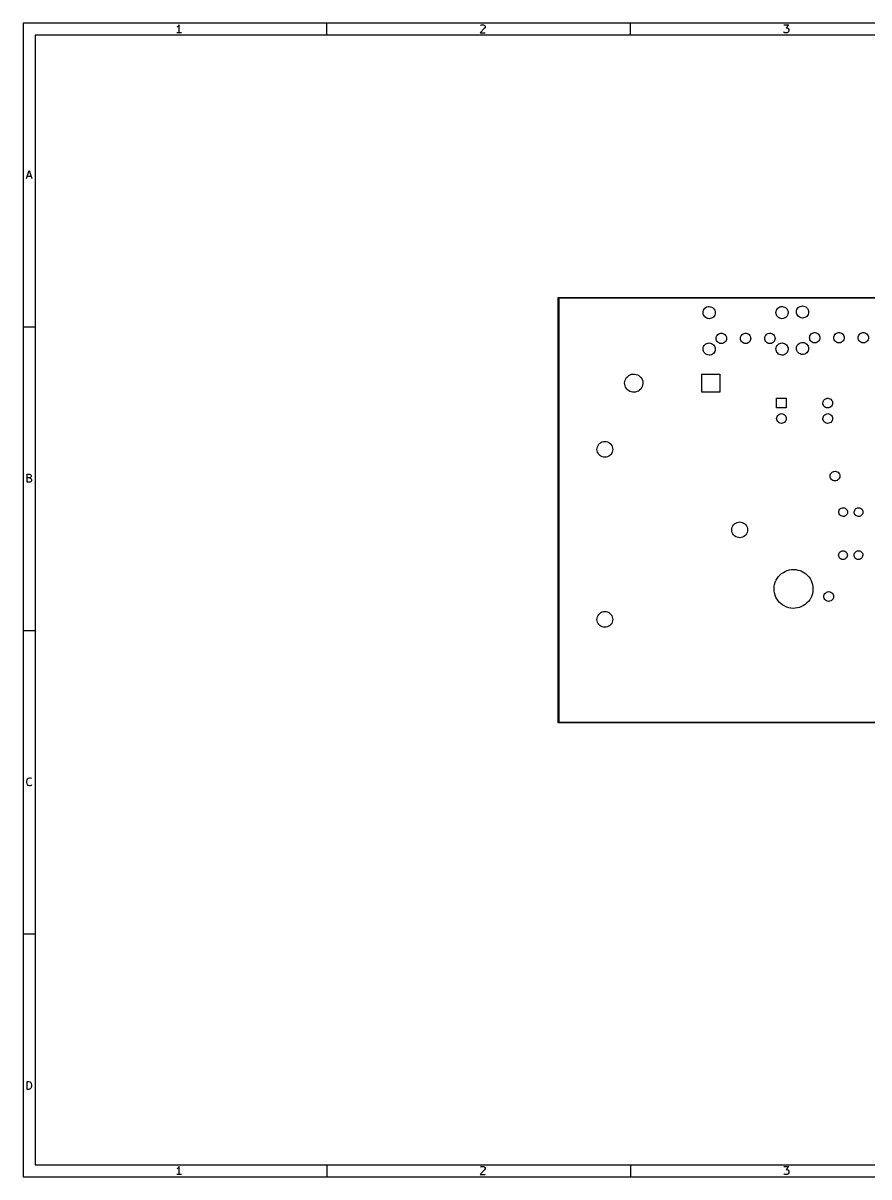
# Model space of a CAD drawing. Extents: x 10 to 287, y -200 to -10.
# Drawn here: x 10 to 149.3, y -200 to -10 of the extents above; entities that cross this region are included whole.
import ezdxf

# ---------------------------------------------------------------- set-up
doc = ezdxf.new("R2010")
doc.units = 0
doc.layers.add('BLACK', color=7, linetype='CONTINUOUS')

msp = doc.modelspace()

# ---------------------------------------------------------------- linework, layer by layer
at = {"layer": 'BLACK', "linetype": 'CONTINUOUS'}
for p, q in [((10, -10), (10, -200.007)), ((287.002, -10), (10, -10)), ((35.4464, -10.5976), (35.3226, -10.6595)), ((35.5702, -10.4738), (35.4464, -10.5976)), ((35.694, -10.2881), (35.5702, -10.4738)), ((35.694, -11.5881), (35.694, -10.2881)), ((60, -12), (60, -10)), ((86.0036, -10.8452), (85.2607, -11.5881)), ((85.3226, -10.4119), (85.3845, -10.35)), ((85.3845, -10.35), (85.5083, -10.2881)), ((85.5083, -10.2881), (85.8179, -10.2881)), ((85.8179, -10.2881), (85.9417, -10.35)), ((85.9417, -10.35), (86.0036, -10.4119)), ((86.0036, -10.4119), (86.0655, -10.5357)), ((86.0655, -10.6595), (86.0036, -10.8452)), ((86.0655, -10.5357), (86.0655, -10.6595)), ((110, -12), (110, -10)), ((135.261, -10.2881), (136.065, -10.2881)), ((136.065, -10.2881), (135.632, -10.7833)), ((135.632, -10.7833), (135.818, -10.7833)), ((135.818, -10.7833), (135.942, -10.8452)), ((135.942, -10.8452), (136.004, -10.9071)), ((136.004, -10.9071), (136.065, -11.031)), ((136.065, -11.3405), (136.004, -11.4643)), ((136.065, -11.031), (136.065, -11.3405)), ((12, -12), (12, -198.007)), ((285.002, -12), (12, -12)), ((36.0655, -11.5881), (35.3226, -11.5881)), ((85.2607, -11.5881), (86.0655, -11.5881)), ((135.323, -11.5262), (135.261, -11.4643)), ((135.446, -11.5881), (135.323, -11.5262)), ((135.818, -11.5881), (135.446, -11.5881)), ((135.942, -11.5262), (135.818, -11.5881)), ((136.004, -11.4643), (135.942, -11.5262)), ((10.5667, -35.5881), (11, -34.2881)), ((10.6905, -35.2167), (11.3095, -35.2167)), ((11, -34.2881), (11.4333, -35.5881)), ((98.105, -55.235), (98.1196, -55.1996)), ((98.105, -125.185), (98.105, -55.235)), ((98.1196, -55.1996), (98.155, -55.185)), ((98.155, -55.185), (177.79, -55.185)), ((98.205, -55.285), (98.205, -125.135)), ((177.74, -55.285), (98.205, -55.285)), ((122.145, -57.115), (122.27, -56.9655)), ((122.27, -56.9655), (122.422, -56.8432)), ((122.422, -56.8432), (122.595, -56.7528)), ((122.595, -56.7528), (122.783, -56.6977)), ((122.783, -56.6977), (122.977, -56.68)), ((122.977, -56.68), (123.171, -56.7004)), ((123.171, -56.7004), (123.358, -56.7581)), ((123.358, -56.7581), (123.529, -56.851)), ((123.529, -56.851), (123.68, -56.9754)), ((123.68, -56.9754), (123.803, -57.1266)), ((134.145, -57.115), (134.27, -56.9655)), ((134.27, -56.9655), (134.422, -56.8432)), ((134.422, -56.8432), (134.595, -56.7528)), ((134.595, -56.7528), (134.783, -56.6977)), ((134.783, -56.6977), (134.977, -56.68)), ((134.977, -56.68), (135.171, -56.7004)), ((135.171, -56.7004), (135.358, -56.7581)), ((135.358, -56.7581), (135.529, -56.851)), ((135.529, -56.851), (135.68, -56.9754)), ((135.68, -56.9754), (135.803, -57.1266)), ((137.525, -57.01), (137.65, -56.8605)), ((137.65, -56.8605), (137.802, -56.7382)), ((137.802, -56.7382), (137.975, -56.6478)), ((137.975, -56.6478), (138.163, -56.5927)), ((138.163, -56.5927), (138.357, -56.575)), ((138.357, -56.575), (138.551, -56.5954)), ((138.551, -56.5954), (138.738, -56.6531)), ((138.738, -56.6531), (138.909, -56.746)), ((138.909, -56.746), (139.06, -56.8704)), ((139.06, -56.8704), (139.183, -57.0216)), ((121.97, -57.666), (121.992, -57.4721)), ((121.986, -57.8605), (121.97, -57.666)), ((122.04, -58.0481), (121.986, -57.8605)), ((121.992, -57.4721), (122.051, -57.2861)), ((122.129, -58.2217), (122.04, -58.0481)), ((122.051, -57.2861), (122.145, -57.115)), ((122.251, -58.3747), (122.129, -58.2217)), ((122.399, -58.5011), (122.251, -58.3747)), ((122.57, -58.5964), (122.399, -58.5011)), ((122.755, -58.6567), (122.57, -58.5964)), ((122.949, -58.6798), (122.755, -58.6567)), ((123.144, -58.6648), (122.949, -58.6798)), ((123.332, -58.6123), (123.144, -58.6648)), ((123.506, -58.5243), (123.332, -58.6123)), ((123.66, -58.4042), (123.506, -58.5243)), ((123.787, -58.2564), (123.66, -58.4042)), ((123.884, -58.0867), (123.787, -58.2564)), ((123.803, -57.1266), (123.895, -57.2989)), ((123.945, -57.9015), (123.884, -58.0867)), ((123.895, -57.2989), (123.951, -57.4858)), ((123.97, -57.7079), (123.945, -57.9015)), ((123.951, -57.4858), (123.97, -57.68)), ((123.97, -57.68), (123.97, -57.7079)), ((133.97, -57.666), (133.992, -57.4721)), ((133.986, -57.8605), (133.97, -57.666)), ((134.04, -58.0481), (133.986, -57.8605)), ((133.992, -57.4721), (134.051, -57.2861)), ((134.129, -58.2217), (134.04, -58.0481)), ((134.051, -57.2861), (134.145, -57.115)), ((134.251, -58.3747), (134.129, -58.2217)), ((134.399, -58.5011), (134.251, -58.3747)), ((134.57, -58.5964), (134.399, -58.5011)), ((134.755, -58.6567), (134.57, -58.5964)), ((134.949, -58.6798), (134.755, -58.6567)), ((135.144, -58.6648), (134.949, -58.6798)), ((135.332, -58.6123), (135.144, -58.6648)), ((135.506, -58.5243), (135.332, -58.6123)), ((135.66, -58.4042), (135.506, -58.5243)), ((135.787, -58.2564), (135.66, -58.4042)), ((135.884, -58.0867), (135.787, -58.2564)), ((135.803, -57.1266), (135.895, -57.2989)), ((135.945, -57.9015), (135.884, -58.0867)), ((135.895, -57.2989), (135.951, -57.4858)), ((135.97, -57.7079), (135.945, -57.9015)), ((135.951, -57.4858), (135.97, -57.68)), ((135.97, -57.68), (135.97, -57.7079)), ((137.35, -57.561), (137.372, -57.3671)), ((137.366, -57.7555), (137.35, -57.561)), ((137.42, -57.9431), (137.366, -57.7555)), ((137.372, -57.3671), (137.431, -57.1811)), ((137.509, -58.1167), (137.42, -57.9431)), ((137.431, -57.1811), (137.525, -57.01)), ((137.631, -58.2697), (137.509, -58.1167)), ((137.779, -58.3961), (137.631, -58.2697)), ((137.95, -58.4914), (137.779, -58.3961)), ((138.135, -58.5517), (137.95, -58.4914)), ((138.329, -58.5748), (138.135, -58.5517)), ((138.524, -58.5598), (138.329, -58.5748)), ((138.712, -58.5073), (138.524, -58.5598)), ((138.886, -58.4193), (138.712, -58.5073)), ((139.04, -58.2992), (138.886, -58.4193)), ((139.167, -58.1514), (139.04, -58.2992)), ((139.264, -57.9817), (139.167, -58.1514)), ((139.183, -57.0216), (139.275, -57.1939)), ((139.325, -57.7965), (139.264, -57.9817)), ((139.275, -57.1939), (139.331, -57.3808)), ((139.35, -57.6029), (139.325, -57.7965)), ((139.331, -57.3808), (139.35, -57.575)), ((139.35, -57.575), (139.35, -57.6029)), ((10, -60), (12, -60)), ((122.595, -62.7528), (122.783, -62.6977)), ((122.783, -62.6977), (122.977, -62.68)), ((122.977, -62.68), (123.171, -62.7004)), ((123.171, -62.7004), (123.358, -62.7581)), ((124.12, -61.93), (124.139, -61.7533)), ((124.139, -62.1067), (124.12, -61.93)), ((124.139, -61.7533), (124.193, -61.5843)), ((124.193, -62.2757), (124.139, -62.1067)), ((124.193, -61.5843), (124.282, -61.4304)), ((124.282, -62.4296), (124.193, -62.2757)), ((124.282, -61.4304), (124.401, -61.2983)), ((124.401, -62.5617), (124.282, -62.4296)), ((124.401, -61.2983), (124.545, -61.1939)), ((124.545, -62.6661), (124.401, -62.5617)), ((124.545, -61.1939), (124.707, -61.1216)), ((124.707, -62.7384), (124.545, -62.6661)), ((124.707, -61.1216), (124.881, -61.0847)), ((124.881, -61.0847), (125.059, -61.0847)), ((125.059, -61.0847), (125.233, -61.1216)), ((125.233, -61.1216), (125.395, -61.1939)), ((125.395, -62.6661), (125.233, -62.7384)), ((125.395, -61.1939), (125.539, -61.2983)), ((125.539, -62.5617), (125.395, -62.6661)), ((125.539, -61.2983), (125.658, -61.4304)), ((125.658, -62.4296), (125.539, -62.5617)), ((125.658, -61.4304), (125.747, -61.5843)), ((125.747, -62.2757), (125.658, -62.4296)), ((125.747, -61.5843), (125.801, -61.7533)), ((125.801, -62.1067), (125.747, -62.2757)), ((125.801, -61.7533), (125.82, -61.93)), ((125.82, -61.93), (125.801, -62.1067)), ((128.12, -61.93), (128.139, -61.7533)), ((128.139, -62.1067), (128.12, -61.93)), ((128.139, -61.7533), (128.193, -61.5843)), ((128.193, -62.2757), (128.139, -62.1067)), ((128.193, -61.5843), (128.282, -61.4304)), ((128.282, -62.4296), (128.193, -62.2757)), ((128.282, -61.4304), (128.401, -61.2983)), ((128.401, -62.5617), (128.282, -62.4296)), ((128.401, -61.2983), (128.545, -61.1939)), ((128.545, -62.6661), (128.401, -62.5617)), ((128.545, -61.1939), (128.707, -61.1216)), ((128.707, -62.7384), (128.545, -62.6661)), ((128.707, -61.1216), (128.881, -61.0847)), ((128.881, -61.0847), (129.059, -61.0847)), ((129.059, -61.0847), (129.233, -61.1216)), ((129.233, -61.1216), (129.395, -61.1939)), ((129.395, -62.6661), (129.233, -62.7384)), ((129.395, -61.1939), (129.539, -61.2983)), ((129.539, -62.5617), (129.395, -62.6661)), ((129.539, -61.2983), (129.658, -61.4304)), ((129.658, -62.4296), (129.539, -62.5617)), ((129.658, -61.4304), (129.747, -61.5843)), ((129.747, -62.2757), (129.658, -62.4296)), ((129.747, -61.5843), (129.801, -61.7533)), ((129.801, -62.1067), (129.747, -62.2757)), ((129.801, -61.7533), (129.82, -61.93)), ((129.82, -61.93), (129.801, -62.1067)), ((132.12, -61.93), (132.139, -61.7533)), ((132.139, -62.1067), (132.12, -61.93)), ((132.139, -61.7533), (132.193, -61.5843)), ((132.193, -62.2757), (132.139, -62.1067)), ((132.193, -61.5843), (132.282, -61.4304)), ((132.282, -62.4296), (132.193, -62.2757)), ((132.282, -61.4304), (132.401, -61.2983)), ((132.401, -62.5617), (132.282, -62.4296)), ((132.401, -61.2983), (132.545, -61.1939)), ((132.545, -62.6661), (132.401, -62.5617)), ((132.545, -61.1939), (132.707, -61.1216)), ((132.707, -62.7384), (132.545, -62.6661)), ((132.707, -61.1216), (132.881, -61.0847)), ((132.881, -61.0847), (133.059, -61.0847)), ((133.059, -61.0847), (133.233, -61.1216)), ((133.233, -61.1216), (133.395, -61.1939)), ((133.395, -62.6661), (133.233, -62.7384)), ((133.395, -61.1939), (133.539, -61.2983)), ((133.539, -62.5617), (133.395, -62.6661)), ((133.539, -61.2983), (133.658, -61.4304)), ((133.658, -62.4296), (133.539, -62.5617)), ((133.658, -61.4304), (133.747, -61.5843)), ((133.747, -62.2757), (133.658, -62.4296)), ((133.747, -61.5843), (133.801, -61.7533)), ((133.801, -62.1067), (133.747, -62.2757)), ((133.801, -61.7533), (133.82, -61.93)), ((133.82, -61.93), (133.801, -62.1067)), ((134.595, -62.7528), (134.783, -62.6977)), ((134.783, -62.6977), (134.977, -62.68)), ((134.977, -62.68), (135.171, -62.7004)), ((135.171, -62.7004), (135.358, -62.7581)), ((137.802, -62.7382), (137.975, -62.6478)), ((137.975, -62.6478), (138.163, -62.5927)), ((138.163, -62.5927), (138.357, -62.575)), ((138.357, -62.575), (138.551, -62.5954)), ((138.551, -62.5954), (138.738, -62.6531)), ((138.738, -62.6531), (138.909, -62.746)), ((139.5, -61.825), (139.519, -61.6483)), ((139.519, -62.0017), (139.5, -61.825)), ((139.519, -61.6483), (139.573, -61.4793)), ((139.573, -62.1707), (139.519, -62.0017)), ((139.573, -61.4793), (139.662, -61.3254)), ((139.662, -62.3246), (139.573, -62.1707)), ((139.662, -61.3254), (139.781, -61.1933)), ((139.781, -62.4567), (139.662, -62.3246)), ((139.781, -61.1933), (139.925, -61.0889)), ((139.925, -62.5611), (139.781, -62.4567)), ((139.925, -61.0889), (140.087, -61.0166)), ((140.087, -62.6334), (139.925, -62.5611)), ((140.087, -61.0166), (140.261, -60.9797)), ((140.261, -62.6703), (140.087, -62.6334)), ((140.261, -60.9797), (140.439, -60.9797)), ((140.439, -62.6703), (140.261, -62.6703)), ((140.439, -60.9797), (140.613, -61.0166)), ((140.613, -62.6334), (140.439, -62.6703)), ((140.613, -61.0166), (140.775, -61.0889)), ((140.775, -62.5611), (140.613, -62.6334)), ((140.775, -61.0889), (140.919, -61.1933)), ((140.919, -62.4567), (140.775, -62.5611)), ((140.919, -61.1933), (141.038, -61.3254)), ((141.038, -62.3246), (140.919, -62.4567)), ((141.038, -61.3254), (141.127, -61.4793)), ((141.127, -62.1707), (141.038, -62.3246)), ((141.127, -61.4793), (141.181, -61.6483)), ((141.181, -62.0017), (141.127, -62.1707)), ((141.181, -61.6483), (141.2, -61.825)), ((141.2, -61.825), (141.181, -62.0017)), ((143.5, -61.825), (143.519, -61.6483)), ((143.519, -62.0017), (143.5, -61.825)), ((143.519, -61.6483), (143.573, -61.4793)), ((143.573, -62.1707), (143.519, -62.0017)), ((143.573, -61.4793), (143.662, -61.3254)), ((143.662, -62.3246), (143.573, -62.1707)), ((143.662, -61.3254), (143.781, -61.1933)), ((143.781, -62.4567), (143.662, -62.3246)), ((143.781, -61.1933), (143.925, -61.0889)), ((143.925, -62.5611), (143.781, -62.4567)), ((143.925, -61.0889), (144.087, -61.0166)), ((144.087, -62.6334), (143.925, -62.5611)), ((144.087, -61.0166), (144.261, -60.9797)), ((144.261, -62.6703), (144.087, -62.6334)), ((144.261, -60.9797), (144.439, -60.9797)), ((144.439, -62.6703), (144.261, -62.6703)), ((144.439, -60.9797), (144.613, -61.0166)), ((144.613, -62.6334), (144.439, -62.6703)), ((144.613, -61.0166), (144.775, -61.0889)), ((144.775, -62.5611), (144.613, -62.6334)), ((144.775, -61.0889), (144.919, -61.1933)), ((144.919, -62.4567), (144.775, -62.5611)), ((144.919, -61.1933), (145.038, -61.3254)), ((145.038, -62.3246), (144.919, -62.4567)), ((145.038, -61.3254), (145.127, -61.4793)), ((145.127, -62.1707), (145.038, -62.3246)), ((145.127, -61.4793), (145.181, -61.6483)), ((145.181, -62.0017), (145.127, -62.1707)), ((145.181, -61.6483), (145.2, -61.825)), ((145.2, -61.825), (145.181, -62.0017)), ((147.5, -61.825), (147.519, -61.6483)), ((147.519, -62.0017), (147.5, -61.825)), ((147.519, -61.6483), (147.573, -61.4793)), ((147.573, -62.1707), (147.519, -62.0017)), ((147.573, -61.4793), (147.662, -61.3254)), ((147.662, -62.3246), (147.573, -62.1707)), ((147.662, -61.3254), (147.781, -61.1933)), ((147.781, -62.4567), (147.662, -62.3246)), ((147.781, -61.1933), (147.925, -61.0889)), ((147.925, -62.5611), (147.781, -62.4567)), ((147.925, -61.0889), (148.087, -61.0166)), ((148.087, -62.6334), (147.925, -62.5611)), ((148.087, -61.0166), (148.261, -60.9797)), ((148.261, -62.6703), (148.087, -62.6334)), ((148.261, -60.9797), (148.439, -60.9797)), ((148.439, -62.6703), (148.261, -62.6703)), ((148.439, -60.9797), (148.613, -61.0166)), ((148.613, -62.6334), (148.439, -62.6703)), ((148.613, -61.0166), (148.775, -61.0889)), ((148.775, -62.5611), (148.613, -62.6334)), ((148.775, -61.0889), (148.919, -61.1933)), ((148.919, -62.4567), (148.775, -62.5611)), ((148.919, -61.1933), (149.038, -61.3254)), ((149.038, -62.3246), (148.919, -62.4567)), ((149.038, -61.3254), (149.127, -61.4793)), ((149.127, -62.1707), (149.038, -62.3246)), ((149.127, -61.4793), (149.181, -61.6483)), ((149.181, -62.0017), (149.127, -62.1707)), ((149.181, -61.6483), (149.2, -61.825)), ((149.2, -61.825), (149.181, -62.0017)), ((121.97, -63.666), (121.992, -63.4721)), ((121.986, -63.8605), (121.97, -63.666)), ((122.04, -64.0481), (121.986, -63.8605)), ((121.992, -63.4721), (122.051, -63.2861)), ((122.129, -64.2217), (122.04, -64.0481)), ((122.051, -63.2861), (122.145, -63.115)), ((122.251, -64.3747), (122.129, -64.2217)), ((122.145, -63.115), (122.27, -62.9655)), ((122.399, -64.5011), (122.251, -64.3747)), ((122.27, -62.9655), (122.422, -62.8432)), ((122.57, -64.5964), (122.399, -64.5011)), ((122.422, -62.8432), (122.595, -62.7528)), ((122.755, -64.6567), (122.57, -64.5964)), ((123.506, -64.5243), (123.332, -64.6123)), ((123.358, -62.7581), (123.529, -62.851)), ((123.66, -64.4042), (123.506, -64.5243)), ((123.529, -62.851), (123.68, -62.9754)), ((123.787, -64.2564), (123.66, -64.4042)), ((123.68, -62.9754), (123.803, -63.1266)), ((123.884, -64.0867), (123.787, -64.2564)), ((123.803, -63.1266), (123.895, -63.2989)), ((123.945, -63.9015), (123.884, -64.0867)), ((123.895, -63.2989), (123.951, -63.4858)), ((123.97, -63.7079), (123.945, -63.9015)), ((123.951, -63.4858), (123.97, -63.68)), ((123.97, -63.68), (123.97, -63.7079)), ((124.881, -62.7753), (124.707, -62.7384)), ((125.059, -62.7753), (124.881, -62.7753)), ((125.233, -62.7384), (125.059, -62.7753)), ((128.881, -62.7753), (128.707, -62.7384)), ((129.059, -62.7753), (128.881, -62.7753)), ((129.233, -62.7384), (129.059, -62.7753)), ((132.881, -62.7753), (132.707, -62.7384)), ((133.059, -62.7753), (132.881, -62.7753)), ((133.233, -62.7384), (133.059, -62.7753)), ((133.97, -63.666), (133.992, -63.4721)), ((133.986, -63.8605), (133.97, -63.666)), ((134.04, -64.0481), (133.986, -63.8605)), ((133.992, -63.4721), (134.051, -63.2861)), ((134.129, -64.2217), (134.04, -64.0481)), ((134.051, -63.2861), (134.145, -63.115)), ((134.251, -64.3747), (134.129, -64.2217)), ((134.145, -63.115), (134.27, -62.9655)), ((134.399, -64.5011), (134.251, -64.3747)), ((134.27, -62.9655), (134.422, -62.8432)), ((134.57, -64.5964), (134.399, -64.5011)), ((134.422, -62.8432), (134.595, -62.7528)), ((134.755, -64.6567), (134.57, -64.5964)), ((135.506, -64.5243), (135.332, -64.6123)), ((135.358, -62.7581), (135.529, -62.851)), ((135.66, -64.4042), (135.506, -64.5243)), ((135.529, -62.851), (135.68, -62.9754)), ((135.787, -64.2564), (135.66, -64.4042)), ((135.68, -62.9754), (135.803, -63.1266)), ((135.884, -64.0867), (135.787, -64.2564)), ((135.803, -63.1266), (135.895, -63.2989)), ((135.945, -63.9015), (135.884, -64.0867)), ((135.895, -63.2989), (135.951, -63.4858)), ((135.97, -63.7079), (135.945, -63.9015)), ((135.951, -63.4858), (135.97, -63.68)), ((135.97, -63.68), (135.97, -63.7079)), ((137.35, -63.561), (137.372, -63.3671)), ((137.366, -63.7555), (137.35, -63.561)), ((137.42, -63.9431), (137.366, -63.7555)), ((137.372, -63.3671), (137.431, -63.1811)), ((137.509, -64.1167), (137.42, -63.9431)), ((137.431, -63.1811), (137.525, -63.01)), ((137.631, -64.2697), (137.509, -64.1167)), ((137.525, -63.01), (137.65, -62.8605)), ((137.779, -64.3961), (137.631, -64.2697)), ((137.65, -62.8605), (137.802, -62.7382)), ((137.95, -64.4914), (137.779, -64.3961)), ((138.135, -64.5517), (137.95, -64.4914)), ((138.329, -64.5748), (138.135, -64.5517)), ((138.524, -64.5598), (138.329, -64.5748)), ((138.712, -64.5073), (138.524, -64.5598)), ((138.886, -64.4193), (138.712, -64.5073)), ((139.04, -64.2992), (138.886, -64.4193)), ((138.909, -62.746), (139.06, -62.8704)), ((139.167, -64.1514), (139.04, -64.2992)), ((139.06, -62.8704), (139.183, -63.0216)), ((139.264, -63.9817), (139.167, -64.1514)), ((139.183, -63.0216), (139.275, -63.1939)), ((139.325, -63.7965), (139.264, -63.9817)), ((139.275, -63.1939), (139.331, -63.3808)), ((139.35, -63.6029), (139.325, -63.7965)), ((139.331, -63.3808), (139.35, -63.575)), ((139.35, -63.575), (139.35, -63.6029)), ((122.949, -64.6798), (122.755, -64.6567)), ((123.144, -64.6648), (122.949, -64.6798)), ((123.332, -64.6123), (123.144, -64.6648)), ((134.949, -64.6798), (134.755, -64.6567)), ((135.144, -64.6648), (134.949, -64.6798)), ((135.332, -64.6123), (135.144, -64.6648)), ((109.246, -68.5591), (109.384, -68.356)), ((109.384, -68.356), (109.554, -68.1783)), ((109.554, -68.1783), (109.751, -68.0307)), ((109.751, -68.0307), (109.969, -67.9172)), ((109.969, -67.9172), (110.202, -67.8408)), ((110.202, -67.8408), (110.445, -67.8037)), ((110.445, -67.8037), (110.691, -67.8067)), ((110.691, -67.8067), (110.933, -67.8498)), ((110.933, -67.8498), (111.165, -67.9318)), ((111.165, -67.9318), (111.38, -68.0506)), ((111.38, -68.0506), (111.573, -68.203)), ((111.573, -68.203), (111.738, -68.3848)), ((111.738, -68.3848), (111.872, -68.5912)), ((121.75, -70.8), (121.75, -67.8)), ((121.75, -67.8), (124.75, -67.8)), ((124.75, -67.8), (124.75, -70.8)), ((109.05, -69.2634), (109.077, -69.0189)), ((109.065, -69.5088), (109.05, -69.2634)), ((109.119, -69.7486), (109.065, -69.5088)), ((109.077, -69.0189), (109.142, -68.7821)), ((109.211, -69.9763), (109.119, -69.7486)), ((109.142, -68.7821), (109.246, -68.5591)), ((109.34, -70.1859), (109.211, -69.9763)), ((109.501, -70.3717), (109.34, -70.1859)), ((111.692, -70.2722), (111.518, -70.4457)), ((111.836, -70.0726), (111.692, -70.2722)), ((111.945, -69.8522), (111.836, -70.0726)), ((111.872, -68.5912), (111.97, -68.8166)), ((112.016, -69.617), (111.945, -69.8522)), ((111.97, -68.8166), (112.03, -69.055)), ((112.048, -69.3733), (112.016, -69.617)), ((112.03, -69.055), (112.05, -69.3)), ((112.05, -69.3), (112.048, -69.3733)), ((109.69, -70.5287), (109.501, -70.3717)), ((109.902, -70.6527), (109.69, -70.5287)), ((110.132, -70.7404), (109.902, -70.6527)), ((110.372, -70.7894), (110.132, -70.7404)), ((110.618, -70.7985), (110.372, -70.7894)), ((110.862, -70.7672), (110.618, -70.7985)), ((111.097, -70.6966), (110.862, -70.7672)), ((111.318, -70.5884), (111.097, -70.6966)), ((111.518, -70.4457), (111.318, -70.5884)), ((124.75, -70.8), (121.75, -70.8)), ((134.075, -73.375), (134.075, -71.775)), ((134.075, -71.775), (135.675, -71.775)), ((135.675, -71.775), (135.675, -73.375)), ((141.778, -72.2193), (141.875, -72.0694)), ((141.875, -72.0694), (142.002, -71.9446)), ((142.002, -71.9446), (142.154, -71.8511)), ((142.154, -71.8511), (142.323, -71.7937)), ((142.323, -71.7937), (142.501, -71.775)), ((142.501, -71.775), (142.678, -71.7961)), ((142.678, -71.7961), (142.846, -71.856)), ((142.846, -71.856), (142.996, -71.9515)), ((142.996, -71.9515), (143.122, -72.0781)), ((143.122, -72.0781), (143.216, -72.2293)), ((135.675, -73.375), (134.075, -73.375)), ((141.695, -72.5638), (141.717, -72.3869)), ((141.712, -72.7413), (141.695, -72.5638)), ((141.769, -72.9106), (141.712, -72.7413)), ((141.717, -72.3869), (141.778, -72.2193)), ((141.861, -73.0631), (141.769, -72.9106)), ((141.985, -73.1914), (141.861, -73.0631)), ((142.134, -73.2891), (141.985, -73.1914)), ((142.301, -73.3512), (142.134, -73.2891)), ((142.478, -73.3748), (142.301, -73.3512)), ((142.656, -73.3587), (142.478, -73.3748)), ((142.825, -73.3035), (142.656, -73.3587)), ((142.979, -73.2122), (142.825, -73.3035)), ((143.108, -73.0892), (142.979, -73.2122)), ((143.207, -72.9407), (143.108, -73.0892)), ((143.27, -72.774), (143.207, -72.9407)), ((143.216, -72.2293), (143.275, -72.3978)), ((143.295, -72.5973), (143.27, -72.774)), ((143.275, -72.3978), (143.295, -72.575)), ((143.295, -72.575), (143.295, -72.5973)), ((134.075, -75.1038), (134.097, -74.9269)), ((134.092, -75.2813), (134.075, -75.1038)), ((134.149, -75.4506), (134.092, -75.2813)), ((134.097, -74.9269), (134.158, -74.7593)), ((134.241, -75.6031), (134.149, -75.4506)), ((134.158, -74.7593), (134.255, -74.6094)), ((134.365, -75.7314), (134.241, -75.6031)), ((134.255, -74.6094), (134.382, -74.4846)), ((134.514, -75.8291), (134.365, -75.7314)), ((134.382, -74.4846), (134.534, -74.3911)), ((134.681, -75.8912), (134.514, -75.8291)), ((134.534, -74.3911), (134.703, -74.3337)), ((134.858, -75.9148), (134.681, -75.8912)), ((134.703, -74.3337), (134.881, -74.315)), ((135.036, -75.8987), (134.858, -75.9148)), ((134.881, -74.315), (135.058, -74.3361)), ((135.205, -75.8435), (135.036, -75.8987)), ((135.058, -74.3361), (135.226, -74.396)), ((135.359, -75.7522), (135.205, -75.8435)), ((135.226, -74.396), (135.376, -74.4915)), ((135.488, -75.6292), (135.359, -75.7522)), ((135.376, -74.4915), (135.502, -74.6181)), ((135.587, -75.4807), (135.488, -75.6292)), ((135.502, -74.6181), (135.596, -74.7693)), ((135.65, -75.314), (135.587, -75.4807)), ((135.596, -74.7693), (135.655, -74.9378)), ((135.675, -75.1373), (135.65, -75.314)), ((135.655, -74.9378), (135.675, -75.115)), ((135.675, -75.115), (135.675, -75.1373)), ((141.695, -75.1038), (141.717, -74.9269)), ((141.712, -75.2813), (141.695, -75.1038)), ((141.769, -75.4506), (141.712, -75.2813)), ((141.717, -74.9269), (141.778, -74.7593)), ((141.861, -75.6031), (141.769, -75.4506)), ((141.778, -74.7593), (141.875, -74.6094)), ((141.985, -75.7314), (141.861, -75.6031)), ((141.875, -74.6094), (142.002, -74.4846)), ((142.134, -75.8291), (141.985, -75.7314)), ((142.002, -74.4846), (142.154, -74.3911)), ((142.301, -75.8912), (142.134, -75.8291)), ((142.154, -74.3911), (142.323, -74.3337)), ((142.478, -75.9148), (142.301, -75.8912)), ((142.323, -74.3337), (142.501, -74.315)), ((142.656, -75.8987), (142.478, -75.9148)), ((142.501, -74.315), (142.678, -74.3361)), ((142.825, -75.8435), (142.656, -75.8987)), ((142.678, -74.3361), (142.846, -74.396)), ((142.979, -75.7522), (142.825, -75.8435)), ((142.846, -74.396), (142.996, -74.4915)), ((143.108, -75.6292), (142.979, -75.7522)), ((142.996, -74.4915), (143.122, -74.6181)), ((143.207, -75.4807), (143.108, -75.6292)), ((143.122, -74.6181), (143.216, -74.7693)), ((143.27, -75.314), (143.207, -75.4807)), ((143.216, -74.7693), (143.275, -74.9378)), ((143.295, -75.1373), (143.27, -75.314)), ((143.275, -74.9378), (143.295, -75.115)), ((143.295, -75.115), (143.295, -75.1373)), ((104.52, -79.9743), (104.578, -79.7554)), ((104.578, -79.7554), (104.674, -79.55)), ((104.674, -79.55), (104.804, -79.3644)), ((104.804, -79.3644), (104.964, -79.2041)), ((104.964, -79.2041), (105.15, -79.0742)), ((105.15, -79.0742), (105.355, -78.9784)), ((105.355, -78.9784), (105.574, -78.9197)), ((105.574, -78.9197), (105.8, -78.9)), ((105.8, -78.9), (106.026, -78.9197)), ((106.026, -78.9197), (106.245, -78.9784)), ((106.245, -78.9784), (106.45, -79.0742)), ((106.45, -79.0742), (106.636, -79.2041)), ((106.636, -79.2041), (106.796, -79.3644)), ((106.796, -79.3644), (106.926, -79.55)), ((106.926, -79.55), (107.022, -79.7554)), ((107.022, -79.7554), (107.08, -79.9743)), ((104.5, -80.2), (104.52, -79.9743)), ((104.52, -80.4257), (104.5, -80.2)), ((104.578, -80.6446), (104.52, -80.4257)), ((104.674, -80.85), (104.578, -80.6446)), ((104.804, -81.0356), (104.674, -80.85)), ((104.964, -81.1959), (104.804, -81.0356)), ((105.15, -81.3258), (104.964, -81.1959)), ((105.355, -81.4216), (105.15, -81.3258)), ((105.574, -81.4802), (105.355, -81.4216)), ((105.8, -81.5), (105.574, -81.4802)), ((106.026, -81.4802), (105.8, -81.5)), ((106.245, -81.4216), (106.026, -81.4802)), ((106.45, -81.3258), (106.245, -81.4216)), ((106.636, -81.1959), (106.45, -81.3258)), ((106.796, -81.0356), (106.636, -81.1959)), ((106.926, -80.85), (106.796, -81.0356)), ((107.022, -80.6446), (106.926, -80.85)), ((107.08, -80.4257), (107.022, -80.6446)), ((107.08, -79.9743), (107.1, -80.2)), ((107.1, -80.2), (107.08, -80.4257)), ((10.6595, -85.5881), (10.6595, -84.2881)), ((10.6595, -84.2881), (11.0929, -84.2881)), ((11.0929, -84.9071), (10.6595, -84.9071)), ((11.0929, -84.2881), (11.2167, -84.35)), ((11.2167, -84.8452), (11.0929, -84.9071)), ((11.0929, -84.9071), (11.2786, -84.969)), ((11.2167, -84.35), (11.2786, -84.4119)), ((11.2786, -84.7833), (11.2167, -84.8452)), ((11.2786, -84.4119), (11.3405, -84.5357)), ((11.3405, -84.6595), (11.2786, -84.7833)), ((11.2786, -84.969), (11.3405, -85.031)), ((11.3405, -85.4643), (11.2786, -85.5262)), ((11.3405, -84.5357), (11.3405, -84.6595)), ((11.3405, -85.031), (11.4024, -85.1548)), ((11.4024, -85.3405), (11.3405, -85.4643)), ((11.4024, -85.1548), (11.4024, -85.3405)), ((142.89, -84.5888), (142.912, -84.4119)), ((142.907, -84.7663), (142.89, -84.5888)), ((142.964, -84.9356), (142.907, -84.7663)), ((142.912, -84.4119), (142.973, -84.2443)), ((143.056, -85.0881), (142.964, -84.9356)), ((142.973, -84.2443), (143.07, -84.0944)), ((143.18, -85.2164), (143.056, -85.0881)), ((143.07, -84.0944), (143.197, -83.9696)), ((143.329, -85.3141), (143.18, -85.2164)), ((143.197, -83.9696), (143.349, -83.8761)), ((143.496, -85.3762), (143.329, -85.3141)), ((143.349, -83.8761), (143.518, -83.8187)), ((143.673, -85.3998), (143.496, -85.3762)), ((143.518, -83.8187), (143.696, -83.8)), ((143.851, -85.3837), (143.673, -85.3998)), ((143.696, -83.8), (143.873, -83.8211)), ((144.02, -85.3285), (143.851, -85.3837)), ((143.873, -83.8211), (144.041, -83.881)), ((144.174, -85.2372), (144.02, -85.3285)), ((144.041, -83.881), (144.191, -83.9765)), ((144.303, -85.1142), (144.174, -85.2372)), ((144.191, -83.9765), (144.317, -84.1031)), ((144.402, -84.9657), (144.303, -85.1142)), ((144.317, -84.1031), (144.411, -84.2543)), ((144.465, -84.799), (144.402, -84.9657)), ((144.411, -84.2543), (144.47, -84.4228)), ((144.49, -84.6223), (144.465, -84.799)), ((144.47, -84.4228), (144.49, -84.6)), ((144.49, -84.6), (144.49, -84.6223)), ((11.1548, -85.5881), (10.6595, -85.5881)), ((11.2786, -85.5262), (11.1548, -85.5881)), ((144.315, -90.5149), (144.335, -90.3557)), ((144.331, -90.6747), (144.315, -90.5149)), ((144.381, -90.827), (144.331, -90.6747)), ((144.335, -90.3557), (144.39, -90.2049)), ((144.465, -90.9643), (144.381, -90.827)), ((144.39, -90.2049), (144.477, -90.0699)), ((144.576, -91.0798), (144.465, -90.9643)), ((144.477, -90.0699), (144.592, -89.9576)), ((144.71, -91.1677), (144.576, -91.0798)), ((144.592, -89.9576), (144.728, -89.8735)), ((144.861, -91.2236), (144.71, -91.1677)), ((144.728, -89.8735), (144.88, -89.8218)), ((144.88, -89.8218), (145.04, -89.805)), ((145.04, -89.805), (145.199, -89.824)), ((145.332, -91.1807), (145.18, -91.2303)), ((145.199, -89.824), (145.351, -89.8779)), ((145.47, -91.0985), (145.332, -91.1807)), ((145.351, -89.8779), (145.486, -89.9639)), ((145.587, -90.9878), (145.47, -91.0985)), ((145.486, -89.9639), (145.599, -90.0778)), ((145.675, -90.8541), (145.587, -90.9878)), ((145.599, -90.0778), (145.684, -90.2139)), ((145.732, -90.7041), (145.675, -90.8541)), ((145.684, -90.2139), (145.737, -90.3655)), ((145.755, -90.5451), (145.732, -90.7041)), ((145.737, -90.3655), (145.755, -90.525)), ((145.755, -90.525), (145.755, -90.5451)), ((146.855, -90.5149), (146.875, -90.3557)), ((146.871, -90.6747), (146.855, -90.5149)), ((146.921, -90.827), (146.871, -90.6747)), ((146.875, -90.3557), (146.93, -90.2049)), ((147.005, -90.9643), (146.921, -90.827)), ((146.93, -90.2049), (147.017, -90.0699)), ((147.116, -91.0798), (147.005, -90.9643)), ((147.017, -90.0699), (147.132, -89.9576)), ((147.25, -91.1677), (147.116, -91.0798)), ((147.132, -89.9576), (147.268, -89.8735)), ((147.401, -91.2236), (147.25, -91.1677)), ((147.268, -89.8735), (147.42, -89.8218)), ((147.42, -89.8218), (147.58, -89.805)), ((147.58, -89.805), (147.739, -89.824)), ((147.872, -91.1807), (147.72, -91.2303)), ((147.739, -89.824), (147.891, -89.8779)), ((148.01, -91.0985), (147.872, -91.1807)), ((147.891, -89.8779), (148.026, -89.9639)), ((148.127, -90.9878), (148.01, -91.0985)), ((148.026, -89.9639), (148.139, -90.0778)), ((148.215, -90.8541), (148.127, -90.9878)), ((148.139, -90.0778), (148.224, -90.2139)), ((148.272, -90.7041), (148.215, -90.8541)), ((148.224, -90.2139), (148.277, -90.3655)), ((148.295, -90.5451), (148.272, -90.7041)), ((148.277, -90.3655), (148.295, -90.525)), ((148.295, -90.525), (148.295, -90.5451)), ((126.72, -93.2243), (126.778, -93.0054)), ((126.778, -93.0054), (126.874, -92.8)), ((126.874, -92.8), (127.004, -92.6144)), ((127.004, -92.6144), (127.164, -92.4541)), ((127.164, -92.4541), (127.35, -92.3242)), ((127.35, -92.3242), (127.555, -92.2284)), ((127.555, -92.2284), (127.774, -92.1697)), ((127.774, -92.1697), (128, -92.15)), ((128, -92.15), (128.226, -92.1697)), ((128.226, -92.1697), (128.445, -92.2284)), ((128.445, -92.2284), (128.65, -92.3242)), ((128.65, -92.3242), (128.836, -92.4541)), ((128.836, -92.4541), (128.996, -92.6144)), ((128.996, -92.6144), (129.126, -92.8)), ((129.126, -92.8), (129.222, -93.0054)), ((129.222, -93.0054), (129.28, -93.2243)), ((145.02, -91.2448), (144.861, -91.2236)), ((145.18, -91.2303), (145.02, -91.2448)), ((147.56, -91.2448), (147.401, -91.2236)), ((147.72, -91.2303), (147.56, -91.2448)), ((126.7, -93.45), (126.72, -93.2243)), ((126.72, -93.6757), (126.7, -93.45)), ((126.778, -93.8946), (126.72, -93.6757)), ((126.874, -94.1), (126.778, -93.8946)), ((127.004, -94.2856), (126.874, -94.1)), ((127.164, -94.4459), (127.004, -94.2856)), ((127.35, -94.5758), (127.164, -94.4459)), ((127.555, -94.6716), (127.35, -94.5758)), ((127.774, -94.7302), (127.555, -94.6716)), ((128, -94.75), (127.774, -94.7302)), ((128.226, -94.7302), (128, -94.75)), ((128.445, -94.6716), (128.226, -94.7302)), ((128.65, -94.5758), (128.445, -94.6716)), ((128.836, -94.4459), (128.65, -94.5758)), ((128.996, -94.2856), (128.836, -94.4459)), ((129.126, -94.1), (128.996, -94.2856)), ((129.222, -93.8946), (129.126, -94.1)), ((129.28, -93.6757), (129.222, -93.8946)), ((129.28, -93.2243), (129.3, -93.45)), ((129.3, -93.45), (129.28, -93.6757)), ((144.85, -96.9118), (145.01, -96.895)), ((145.01, -96.895), (145.169, -96.914)), ((147.39, -96.9118), (147.55, -96.895)), ((147.55, -96.895), (147.709, -96.914)), ((144.285, -97.6049), (144.305, -97.4457)), ((144.301, -97.7647), (144.285, -97.6049)), ((144.351, -97.917), (144.301, -97.7647)), ((144.305, -97.4457), (144.36, -97.2949)), ((144.435, -98.0543), (144.351, -97.917)), ((144.36, -97.2949), (144.447, -97.1599)), ((144.546, -98.1698), (144.435, -98.0543)), ((144.447, -97.1599), (144.562, -97.0476)), ((144.68, -98.2577), (144.546, -98.1698)), ((144.562, -97.0476), (144.698, -96.9635)), ((144.831, -98.3136), (144.68, -98.2577)), ((144.698, -96.9635), (144.85, -96.9118)), ((144.99, -98.3348), (144.831, -98.3136)), ((145.15, -98.3203), (144.99, -98.3348)), ((145.302, -98.2707), (145.15, -98.3203)), ((145.169, -96.914), (145.321, -96.9679)), ((145.44, -98.1885), (145.302, -98.2707)), ((145.321, -96.9679), (145.456, -97.0539)), ((145.557, -98.0778), (145.44, -98.1885)), ((145.456, -97.0539), (145.569, -97.1678)), ((145.645, -97.9441), (145.557, -98.0778)), ((145.569, -97.1678), (145.654, -97.3039)), ((145.702, -97.7941), (145.645, -97.9441)), ((145.654, -97.3039), (145.707, -97.4555)), ((145.725, -97.6351), (145.702, -97.7941)), ((145.707, -97.4555), (145.725, -97.615)), ((145.725, -97.615), (145.725, -97.6351)), ((146.825, -97.6049), (146.845, -97.4457)), ((146.841, -97.7647), (146.825, -97.6049)), ((146.891, -97.917), (146.841, -97.7647)), ((146.845, -97.4457), (146.9, -97.2949)), ((146.975, -98.0543), (146.891, -97.917)), ((146.9, -97.2949), (146.987, -97.1599)), ((147.086, -98.1698), (146.975, -98.0543)), ((146.987, -97.1599), (147.102, -97.0476)), ((147.22, -98.2577), (147.086, -98.1698)), ((147.102, -97.0476), (147.238, -96.9635)), ((147.371, -98.3136), (147.22, -98.2577)), ((147.238, -96.9635), (147.39, -96.9118)), ((147.53, -98.3348), (147.371, -98.3136)), ((147.69, -98.3203), (147.53, -98.3348)), ((147.842, -98.2707), (147.69, -98.3203)), ((147.709, -96.914), (147.861, -96.9679)), ((147.98, -98.1885), (147.842, -98.2707)), ((147.861, -96.9679), (147.996, -97.0539)), ((148.097, -98.0778), (147.98, -98.1885)), ((147.996, -97.0539), (148.109, -97.1678)), ((148.185, -97.9441), (148.097, -98.0778)), ((148.109, -97.1678), (148.194, -97.3039)), ((148.242, -97.7941), (148.185, -97.9441)), ((148.194, -97.3039), (148.247, -97.4555)), ((148.265, -97.6351), (148.242, -97.7941)), ((148.247, -97.4555), (148.265, -97.615)), ((148.265, -97.615), (148.265, -97.6351)), ((134.621, -100.894), (134.89, -100.658)), ((134.89, -100.658), (135.183, -100.454)), ((135.183, -100.454), (135.498, -100.285)), ((135.498, -100.285), (135.829, -100.151)), ((135.829, -100.151), (136.173, -100.055)), ((136.173, -100.055), (136.526, -99.9975)), ((136.526, -99.9975), (136.882, -99.9801)), ((136.882, -99.9801), (137.239, -100.003)), ((137.239, -100.003), (137.591, -100.065)), ((137.591, -100.065), (137.933, -100.165)), ((137.933, -100.165), (138.263, -100.304)), ((138.263, -100.304), (138.575, -100.478)), ((138.575, -100.478), (138.865, -100.686)), ((138.865, -100.686), (139.131, -100.925)), ((133.685, -102.779), (133.75, -102.428)), ((133.75, -102.428), (133.853, -102.086)), ((133.853, -102.086), (133.994, -101.757)), ((133.994, -101.757), (134.17, -101.447)), ((134.17, -101.447), (134.38, -101.158)), ((134.38, -101.158), (134.621, -100.894)), ((139.131, -100.925), (139.368, -101.192)), ((139.368, -101.192), (139.574, -101.484)), ((139.574, -101.484), (139.746, -101.797)), ((139.746, -101.797), (139.882, -102.128)), ((139.882, -102.128), (139.98, -102.471)), ((139.98, -102.471), (140.04, -102.823)), ((133.66, -103.135), (133.685, -102.779)), ((133.675, -103.492), (133.66, -103.135)), ((133.73, -103.845), (133.675, -103.492)), ((133.824, -104.19), (133.73, -103.845)), ((133.955, -104.522), (133.824, -104.19)), ((139.851, -104.316), (139.706, -104.643)), ((139.959, -103.976), (139.851, -104.316)), ((140.029, -103.625), (139.959, -103.976)), ((140.059, -103.269), (140.029, -103.625)), ((140.04, -102.823), (140.06, -103.18)), ((140.06, -103.18), (140.059, -103.269)), ((141.85, -104.419), (141.872, -104.242)), ((141.867, -104.596), (141.85, -104.419)), ((141.872, -104.242), (141.933, -104.074)), ((141.933, -104.074), (142.03, -103.924)), ((142.03, -103.924), (142.157, -103.8)), ((142.157, -103.8), (142.309, -103.706)), ((142.309, -103.706), (142.478, -103.649)), ((142.478, -103.649), (142.656, -103.63)), ((142.656, -103.63), (142.833, -103.651)), ((142.833, -103.651), (143.001, -103.711)), ((143.001, -103.711), (143.151, -103.807)), ((143.151, -103.807), (143.277, -103.933)), ((143.277, -103.933), (143.371, -104.084)), ((143.371, -104.084), (143.43, -104.253)), ((143.45, -104.452), (143.425, -104.629)), ((143.43, -104.253), (143.45, -104.43)), ((143.45, -104.43), (143.45, -104.452)), ((134.123, -104.838), (133.955, -104.522)), ((134.325, -105.132), (134.123, -104.838)), ((134.558, -105.403), (134.325, -105.132)), ((134.82, -105.646), (134.558, -105.403)), ((135.108, -105.858), (134.82, -105.646)), ((135.417, -106.036), (135.108, -105.858)), ((135.745, -106.179), (135.417, -106.036)), ((136.086, -106.285), (135.745, -106.179)), ((136.437, -106.352), (136.086, -106.285)), ((136.793, -106.379), (136.437, -106.352)), ((137.15, -106.367), (136.793, -106.379)), ((137.503, -106.315), (137.15, -106.367)), ((137.849, -106.223), (137.503, -106.315)), ((138.182, -106.094), (137.849, -106.223)), ((138.499, -105.929), (138.182, -106.094)), ((138.795, -105.729), (138.499, -105.929)), ((139.067, -105.497), (138.795, -105.729)), ((139.311, -105.237), (139.067, -105.497)), ((139.525, -104.951), (139.311, -105.237)), ((139.706, -104.643), (139.525, -104.951)), ((141.924, -104.766), (141.867, -104.596)), ((142.016, -104.918), (141.924, -104.766)), ((142.14, -105.046), (142.016, -104.918)), ((142.289, -105.144), (142.14, -105.046)), ((142.456, -105.206), (142.289, -105.144)), ((142.633, -105.23), (142.456, -105.206)), ((142.811, -105.214), (142.633, -105.23)), ((142.98, -105.159), (142.811, -105.214)), ((143.134, -105.067), (142.98, -105.159)), ((143.263, -104.944), (143.134, -105.067)), ((143.362, -104.796), (143.263, -104.944)), ((143.425, -104.629), (143.362, -104.796)), ((104.5, -108.2), (104.52, -107.974)), ((104.52, -108.426), (104.5, -108.2)), ((104.52, -107.974), (104.578, -107.755)), ((104.578, -107.755), (104.674, -107.55)), ((104.674, -107.55), (104.804, -107.364)), ((104.804, -107.364), (104.964, -107.204)), ((104.964, -107.204), (105.15, -107.074)), ((105.15, -107.074), (105.355, -106.978)), ((105.355, -106.978), (105.574, -106.92)), ((105.574, -106.92), (105.8, -106.9)), ((105.8, -106.9), (106.026, -106.92)), ((106.026, -106.92), (106.245, -106.978)), ((106.245, -106.978), (106.45, -107.074)), ((106.45, -107.074), (106.636, -107.204)), ((106.636, -107.204), (106.796, -107.364)), ((106.796, -107.364), (106.926, -107.55)), ((106.926, -107.55), (107.022, -107.755)), ((107.022, -107.755), (107.08, -107.974)), ((107.08, -107.974), (107.1, -108.2)), ((107.1, -108.2), (107.08, -108.426)), ((10, -110), (12, -110)), ((104.578, -108.645), (104.52, -108.426)), ((104.674, -108.85), (104.578, -108.645)), ((104.804, -109.036), (104.674, -108.85)), ((104.964, -109.196), (104.804, -109.036)), ((105.15, -109.326), (104.964, -109.196)), ((105.355, -109.422), (105.15, -109.326)), ((105.574, -109.48), (105.355, -109.422)), ((105.8, -109.5), (105.574, -109.48)), ((106.026, -109.48), (105.8, -109.5)), ((106.245, -109.422), (106.026, -109.48)), ((106.45, -109.326), (106.245, -109.422)), ((106.636, -109.196), (106.45, -109.326)), ((106.796, -109.036), (106.636, -109.196)), ((106.926, -108.85), (106.796, -109.036)), ((107.022, -108.645), (106.926, -108.85)), ((107.08, -108.426), (107.022, -108.645)), ((98.1196, -125.22), (98.105, -125.185)), ((98.155, -125.235), (98.1196, -125.22)), ((177.79, -125.235), (98.155, -125.235)), ((98.205, -125.135), (177.74, -125.135)), ((10.5976, -134.845), (10.6595, -134.598)), ((10.5976, -135.031), (10.5976, -134.845)), ((10.6595, -134.598), (10.7214, -134.474)), ((10.7214, -134.474), (10.8452, -134.35)), ((10.8452, -134.35), (11.031, -134.288)), ((11.031, -134.288), (11.1548, -134.288)), ((11.1548, -134.288), (11.3405, -134.35)), ((11.3405, -134.35), (11.4024, -134.412)), ((10.6595, -135.279), (10.5976, -135.031)), ((10.7214, -135.402), (10.6595, -135.279)), ((10.8452, -135.526), (10.7214, -135.402)), ((11.031, -135.588), (10.8452, -135.526)), ((11.1548, -135.588), (11.031, -135.588)), ((11.3405, -135.526), (11.1548, -135.588)), ((11.4024, -135.464), (11.3405, -135.526)), ((10, -160), (12, -160)), ((10.6595, -185.588), (10.6595, -184.288)), ((10.6595, -184.288), (10.969, -184.288)), ((10.969, -184.288), (11.1548, -184.35)), ((10.969, -185.588), (10.6595, -185.588)), ((11.1548, -185.526), (10.969, -185.588)), ((11.1548, -184.35), (11.2786, -184.474)), ((11.2786, -185.402), (11.1548, -185.526)), ((11.2786, -184.474), (11.3405, -184.598)), ((11.3405, -185.279), (11.2786, -185.402)), ((11.3405, -184.598), (11.4024, -184.845)), ((11.4024, -185.031), (11.3405, -185.279)), ((11.4024, -184.845), (11.4024, -185.031)), ((12, -198.007), (285.002, -198.007)), ((35.4464, -198.605), (35.3226, -198.667)), ((35.5702, -198.481), (35.4464, -198.605)), ((35.694, -198.295), (35.5702, -198.481)), ((35.694, -199.595), (35.694, -198.295)), ((60, -198.007), (60, -200.007)), ((86.0036, -198.852), (85.2607, -199.595)), ((85.3226, -198.419), (85.3845, -198.357)), ((85.3845, -198.357), (85.5083, -198.295)), ((85.5083, -198.295), (85.8179, -198.295)), ((85.8179, -198.295), (85.9417, -198.357)), ((85.9417, -198.357), (86.0036, -198.419)), ((86.0036, -198.419), (86.0655, -198.543)), ((86.0655, -198.667), (86.0036, -198.852)), ((86.0655, -198.543), (86.0655, -198.667)), ((110, -198.007), (110, -200.007)), ((135.261, -198.295), (136.065, -198.295)), ((135.323, -199.533), (135.261, -199.471)), ((136.065, -198.295), (135.632, -198.791)), ((135.632, -198.791), (135.818, -198.791)), ((135.818, -198.791), (135.942, -198.852)), ((135.942, -198.852), (136.004, -198.914)), ((136.004, -199.471), (135.942, -199.533)), ((136.004, -198.914), (136.065, -199.038)), ((136.065, -199.348), (136.004, -199.471)), ((136.065, -199.038), (136.065, -199.348)), ((10, -200.007), (287.002, -200.007)), ((36.0655, -199.595), (35.3226, -199.595)), ((85.2607, -199.595), (86.0655, -199.595)), ((135.446, -199.595), (135.323, -199.533)), ((135.818, -199.595), (135.446, -199.595)), ((135.942, -199.533), (135.818, -199.595))]:
    msp.add_line(p, q, dxfattribs=at)

doc.saveas('drawing.dxf')
